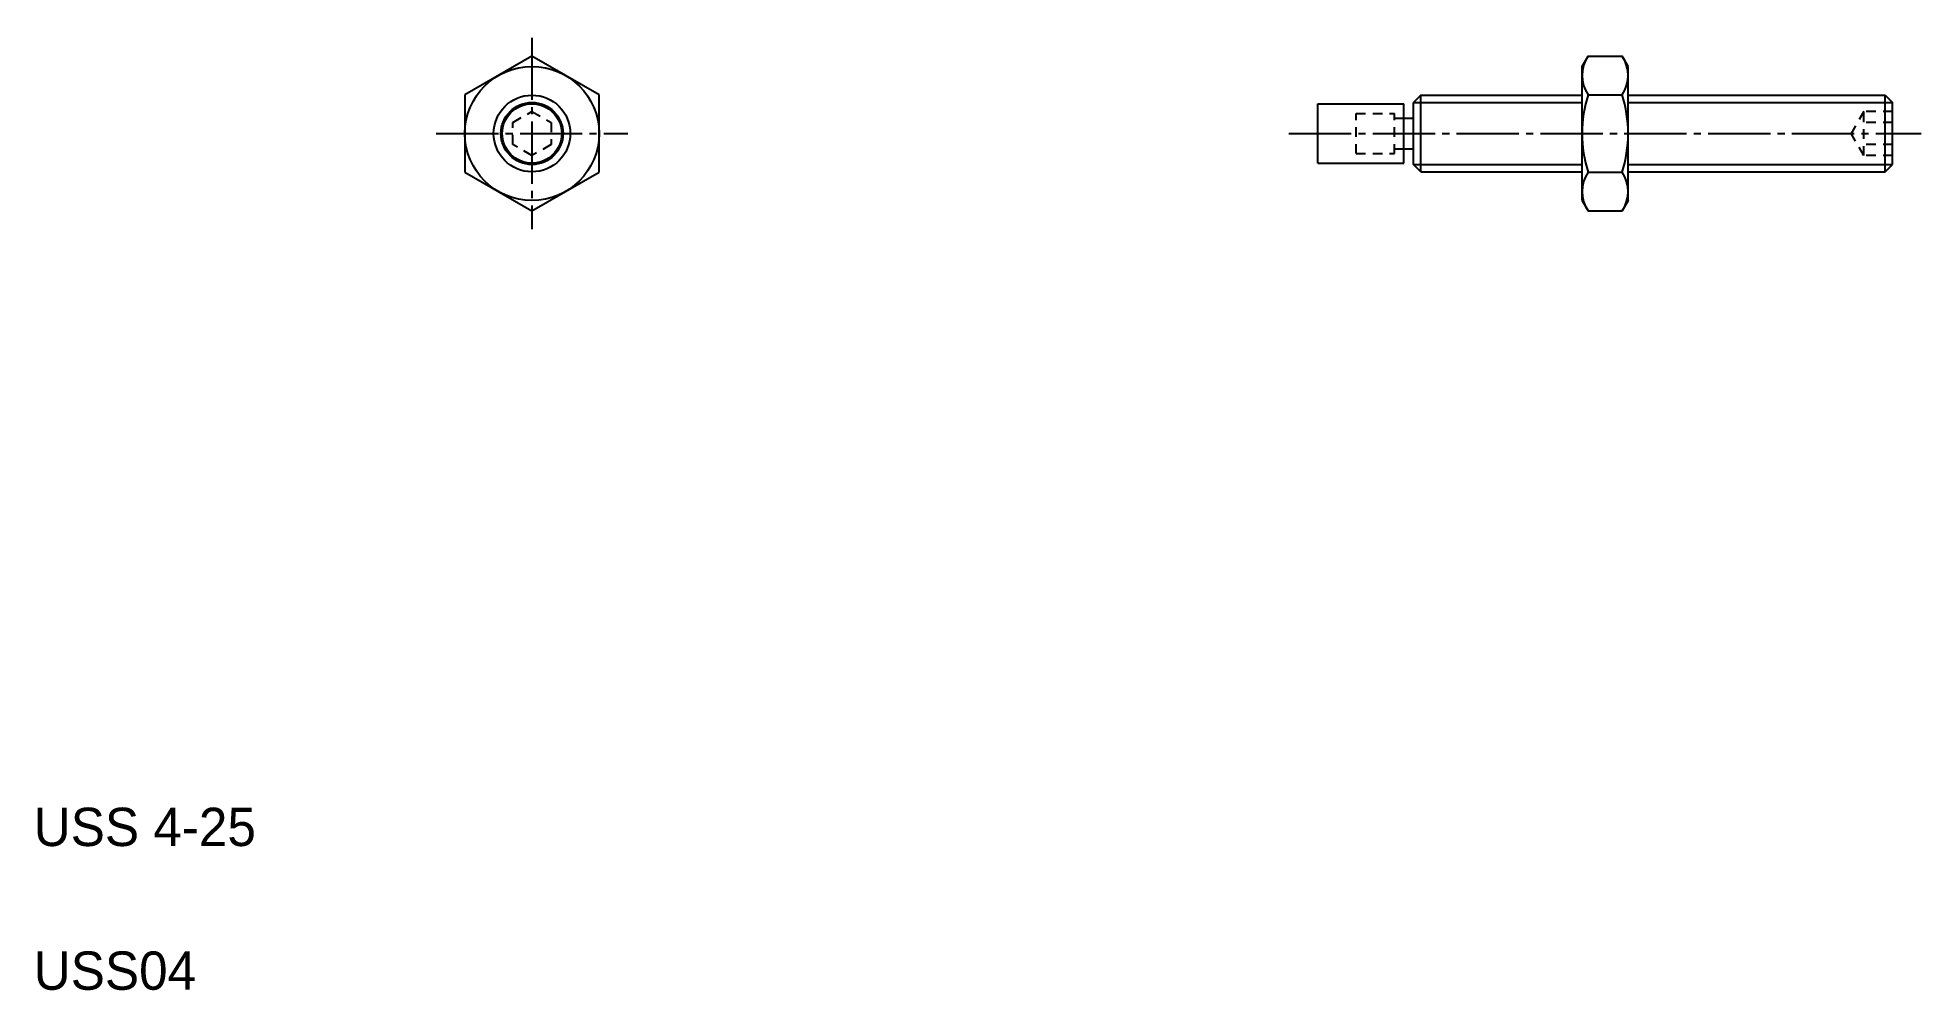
# Model space of a CAD drawing. Extents: x 5.2 to 103.5, y 5 to 54.7.
import ezdxf

# ---------------------------------------------------------------- set-up
doc = ezdxf.new("R2010")
doc.units = 0
doc.header["$LTSCALE"] = 0.25
doc.linetypes.add('CENTER', pattern=[17.5, 13, -1.5, 1.5, -1.5])
doc.linetypes.add('DASHED', pattern=[3.5, 2, -1.5])
doc.layers.get('0').update_dxf_attribs({"linetype": 'CONTINUOUS'})
doc.layers.add('CENTER', color=1, linetype='CENTER')

msp = doc.modelspace()

# ---------------------------------------------------------------- linework, layer by layer
at = {"color": 7, "linetype": 'CONTINUOUS'}
for p, q in [((31.002, 53.723), (27.502, 51.703)), ((34.502, 51.703), (31.002, 53.723)), ((85.806, 53.182), (86.118, 53.723)), ((85.806, 46.182), (85.806, 53.182)), ((86.118, 53.723), (87.893, 53.723)), ((88.206, 53.182), (87.893, 53.723)), ((88.206, 46.182), (88.206, 53.182)), ((88.206, 46.182), (88.206, 53.182)), ((27.502, 51.703), (27.502, 47.661)), ((34.502, 47.661), (34.502, 51.703)), ((72.006, 51.232), (76.506, 51.232)), ((72.006, 48.132), (72.006, 51.232)), ((76.506, 48.132), (76.506, 51.232)), ((77.385, 51.682), (77.006, 51.303)), ((77.006, 48.061), (77.006, 51.303)), ((77.385, 51.682), (85.806, 51.682)), ((77.385, 47.682), (77.385, 51.682)), ((86.118, 51.703), (87.893, 51.703)), ((88.206, 51.682), (101.627, 51.682)), ((101.627, 47.682), (101.627, 51.682)), ((101.627, 51.682), (102.006, 51.303)), ((102.006, 48.061), (102.006, 51.303)), ((76.506, 50.482), (77.006, 50.482)), ((76.506, 48.882), (77.006, 48.882)), ((27.502, 47.661), (31.002, 45.641)), ((31.002, 45.641), (34.502, 47.661)), ((72.006, 48.132), (76.506, 48.132)), ((77.385, 47.682), (77.006, 48.061)), ((77.385, 47.682), (85.806, 47.682)), ((86.118, 47.661), (87.893, 47.661)), ((88.206, 47.682), (101.627, 47.682)), ((101.627, 47.682), (102.006, 48.061)), ((85.806, 46.182), (86.118, 45.641)), ((86.118, 45.641), (87.893, 45.641)), ((88.206, 46.182), (87.893, 45.641))]:
    msp.add_line(p, q, dxfattribs=at)
at = {"color": 3, "linetype": 'CONTINUOUS'}
for p, q in [((77.006, 51.303), (85.806, 51.303)), ((88.206, 51.303), (102.006, 51.303)), ((77.006, 48.061), (85.806, 48.061)), ((88.206, 48.061), (102.006, 48.061))]:
    msp.add_line(p, q, dxfattribs=at)
at = {"color": 3, "linetype": 'DASHED'}
for p, q in [((30.002, 50.259), (31.002, 50.837)), ((30.002, 49.105), (30.002, 50.259)), ((31.002, 50.837), (32.002, 50.259)), ((32.002, 50.259), (32.002, 49.105)), ((74.006, 50.732), (76.006, 50.732)), ((74.006, 48.632), (74.006, 50.732)), ((76.006, 48.632), (76.006, 50.732)), ((76.006, 50.482), (76.506, 50.482)), ((100.506, 50.837), (99.839, 49.682)), ((100.506, 48.527), (100.506, 50.837)), ((102.006, 50.837), (100.506, 50.837)), ((102.006, 50.259), (100.506, 50.259)), ((100.506, 48.527), (99.839, 49.682)), ((31.002, 48.527), (30.002, 49.105)), ((32.002, 49.105), (31.002, 48.527)), ((74.006, 48.632), (76.006, 48.632)), ((76.006, 48.882), (76.506, 48.882)), ((102.006, 49.105), (100.506, 49.105)), ((102.006, 48.527), (100.506, 48.527))]:
    msp.add_line(p, q, dxfattribs=at)
for p, q in [((76.631, 48.882), (76.631, 48.882)), ((76.756, 48.882), (76.756, 48.882))]:
    msp.add_line(p, q)
at = {"color": 7, "linetype": 'CONTINUOUS'}
for radius in [3.5, 2]:
    msp.add_circle((31.002, 49.682), radius, dxfattribs=at)
at = {"color": 3, "linetype": 'CONTINUOUS'}
msp.add_circle((31.002, 49.682), 1.621, dxfattribs=at)
msp.add_circle((31.002, 49.682), 1.55)
for centre, radius, start, end in [((87.595, 52.713), 1.789, 145.61539, 214.38461), ((86.417, 52.713), 1.789, 325.61539, 34.38461), ((92.493, 49.682), 6.687, 162.41207, 197.58793), ((81.518, 49.682), 6.687, 342.41207, 17.58793), ((87.595, 46.651), 1.789, 145.61539, 214.38461), ((86.417, 46.651), 1.789, 325.61539, 34.38461)]:
    msp.add_arc(centre, radius, start, end)
at = {"layer": 'CENTER', "color": 1, "linetype": 'CENTER'}
for p, q in [((31.002, 54.682), (31.002, 44.682)), ((26.002, 49.682), (36.002, 49.682)), ((70.506, 49.682), (103.506, 49.682))]:
    msp.add_line(p, q, dxfattribs=at)

# ---------------------------------------------------------------- texts
for s, p in [('USS 4-25', (5, 12.5)), ('USS04', (5, 5))]:
    msp.add_text(s, height=2).set_placement(p)

doc.saveas('drawing.dxf')
